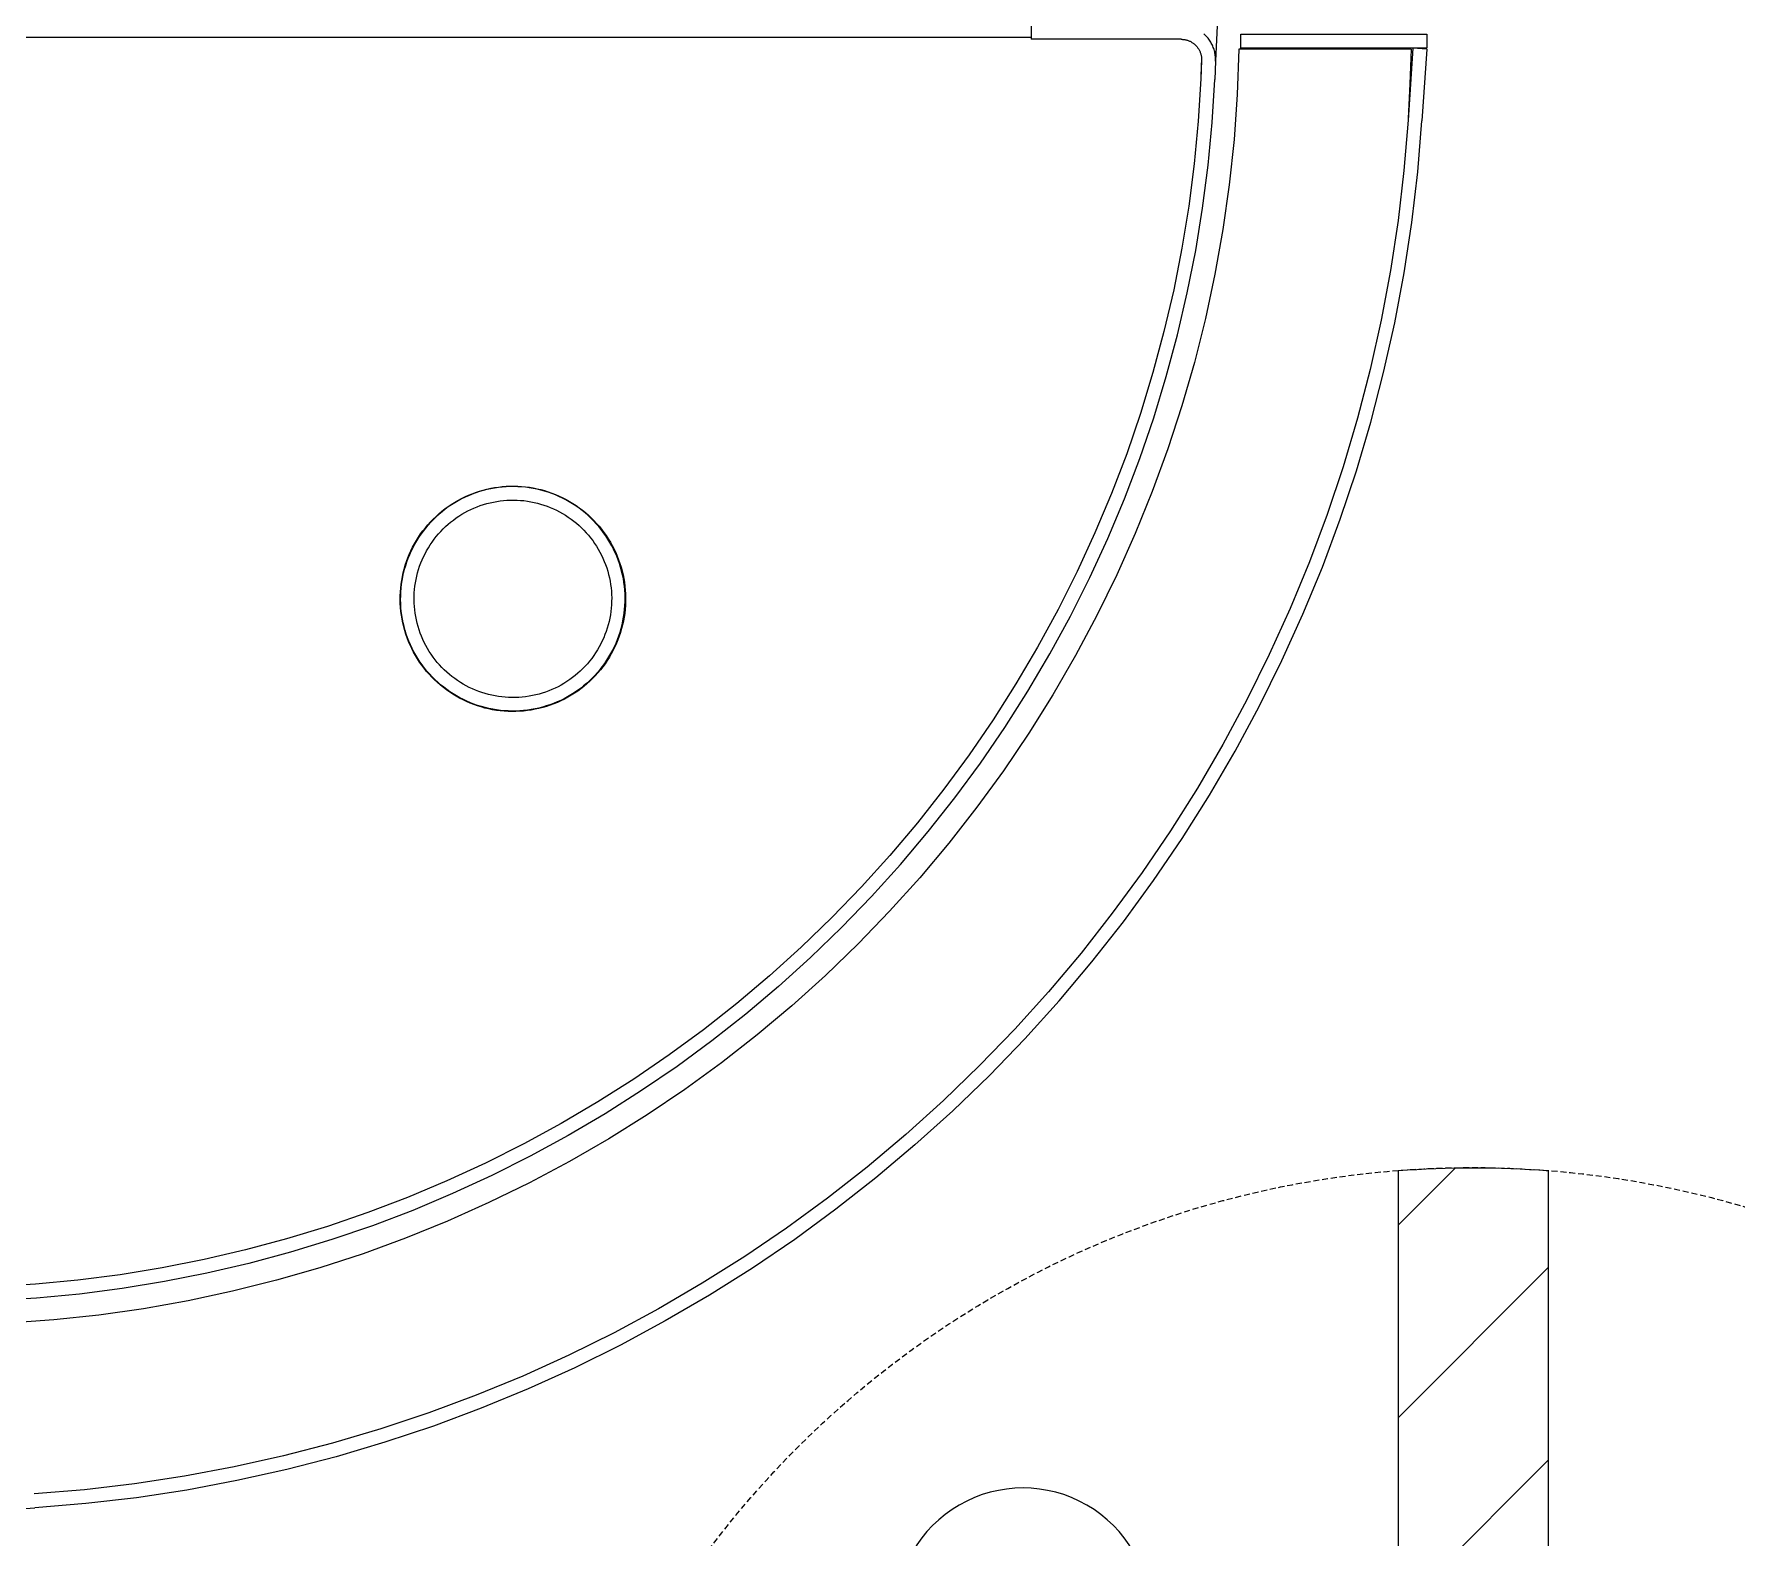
# Model space of a CAD drawing. Header units: millimetres. Extents: x 375 to 2759, y 807 to 2485.
# Drawn here: x 853 to 1219.4, y 1138.3 to 1461.8 of the extents above; entities that cross this region are included whole.
import ezdxf

# ---------------------------------------------------------------- set-up
doc = ezdxf.new("R2010")
doc.units = ezdxf.units.MM
doc.linetypes.add('HIDDEN', pattern=[1.905, 1.27, -0.635])
doc.layers.add('ZANO_R', color=7, linetype='Continuous', lineweight=0)
doc.layers.add('ZANO_R_przerywana', color=7, linetype='HIDDEN', lineweight=0)

msp = doc.modelspace()

# ---------------------------------------------------------------- linework, layer by layer
at = {"layer": 'ZANO_R'}
for p, q in [((1067.53, 1463.66), (1067.53, 1460.66)), ((1104.88, 1461.65), (1104.69, 1461.82)), ((1107.53, 1463.53), (1107.2, 1456.03)), ((1112.62, 1461.77), (1152.62, 1461.77)), ((1112.62, 1458.77), (1112.62, 1461.77)), ((1152.62, 1461.77), (1152.62, 1458.77)), ((1067.53, 1461.04), (835.99, 1461.04)), ((1077.53, 1460.66), (1067.53, 1460.66)), ((1099.8, 1460.66), (1077.53, 1460.66)), ((1099.8, 1460.66), (1099.95, 1460.66)), ((1099.95, 1460.66), (1100.11, 1460.65)), ((1100.11, 1460.65), (1100.26, 1460.64)), ((1100.26, 1460.64), (1100.41, 1460.62)), ((1100.41, 1460.62), (1100.56, 1460.6)), ((1100.56, 1460.6), (1100.7, 1460.57)), ((1100.7, 1460.57), (1100.85, 1460.53)), ((1100.85, 1460.53), (1101, 1460.5)), ((1101, 1460.5), (1101.14, 1460.45)), ((1101.14, 1460.45), (1101.29, 1460.4)), ((1101.29, 1460.4), (1101.43, 1460.35)), ((1101.43, 1460.35), (1101.57, 1460.29)), ((1101.57, 1460.29), (1101.7, 1460.23)), ((1101.7, 1460.23), (1101.84, 1460.16)), ((1101.84, 1460.16), (1101.97, 1460.09)), ((1101.97, 1460.09), (1102.1, 1460.01)), ((1102.1, 1460.01), (1102.23, 1459.93)), ((1102.23, 1459.93), (1102.35, 1459.85)), ((1102.35, 1459.85), (1102.48, 1459.76)), ((1102.48, 1459.76), (1102.59, 1459.66)), ((1102.59, 1459.66), (1102.71, 1459.56)), ((1102.71, 1459.56), (1102.82, 1459.46)), ((1102.82, 1459.46), (1102.93, 1459.36)), ((1102.93, 1459.36), (1103.03, 1459.25)), ((1103.03, 1459.25), (1103.13, 1459.14)), ((1103.13, 1459.14), (1103.23, 1459.02)), ((1103.23, 1459.02), (1103.32, 1458.9)), ((1103.32, 1458.9), (1103.41, 1458.78)), ((1103.41, 1458.78), (1103.5, 1458.65)), ((1103.5, 1458.65), (1103.58, 1458.52)), ((1103.58, 1458.52), (1103.65, 1458.39)), ((1103.65, 1458.39), (1103.72, 1458.26)), ((1103.72, 1458.26), (1103.79, 1458.12)), ((1103.79, 1458.12), (1103.85, 1457.99)), ((1105.06, 1461.47), (1104.88, 1461.65)), ((1105.24, 1461.29), (1105.06, 1461.47)), ((1105.41, 1461.1), (1105.24, 1461.29)), ((1105.57, 1460.9), (1105.41, 1461.1)), ((1105.72, 1460.7), (1105.57, 1460.9)), ((1105.87, 1460.49), (1105.72, 1460.7)), ((1106.01, 1460.28), (1105.87, 1460.49)), ((1106.15, 1460.07), (1106.01, 1460.28)), ((1106.28, 1459.85), (1106.15, 1460.07)), ((1106.4, 1459.62), (1106.28, 1459.85)), ((1106.51, 1459.39), (1106.4, 1459.62)), ((1106.61, 1459.16), (1106.51, 1459.39)), ((1106.71, 1458.93), (1106.61, 1459.16)), ((1106.79, 1458.69), (1106.71, 1458.93)), ((1106.87, 1458.45), (1106.79, 1458.69)), ((1106.94, 1458.2), (1106.87, 1458.45)), ((1107.01, 1457.96), (1106.94, 1458.2)), ((1112.23, 1458.54), (1111.87, 1448.8)), ((1149.24, 1458.54), (1112.23, 1458.54)), ((1152.62, 1458.77), (1112.62, 1458.77)), ((1149.62, 1458.77), (1148.61, 1443.3)), ((1149.24, 1458.54), (1149.02, 1451.08)), ((1152.62, 1458.57), (1149.62, 1458.77)), ((1152.62, 1458.57), (1151.6, 1443.11)), ((1103.85, 1457.99), (1103.91, 1457.85)), ((1103.91, 1457.85), (1103.96, 1457.7)), ((1103.96, 1457.7), (1104.01, 1457.56)), ((1104.01, 1457.56), (1104.05, 1457.42)), ((1104.2, 1456.07), (1104.03, 1452.17)), ((1104.05, 1457.42), (1104.09, 1457.27)), ((1104.19, 1456.64), (1104.05, 1452.7)), ((1104.09, 1457.27), (1104.12, 1457.12)), ((1104.12, 1457.12), (1104.15, 1456.97)), ((1104.15, 1456.97), (1104.17, 1456.82)), ((1104.17, 1456.82), (1104.18, 1456.67)), ((1104.18, 1456.67), (1104.2, 1456.52)), ((1104.2, 1456.52), (1104.2, 1456.37)), ((1104.2, 1456.37), (1104.2, 1456.22)), ((1104.2, 1456.22), (1104.2, 1456.07)), ((1107.06, 1457.71), (1107.01, 1457.96)), ((1107.2, 1455.94), (1107.03, 1452.04)), ((1107.11, 1457.46), (1107.06, 1457.71)), ((1107.14, 1457.21), (1107.11, 1457.46)), ((1107.17, 1456.95), (1107.14, 1457.21)), ((1107.19, 1456.7), (1107.17, 1456.95)), ((1107.2, 1456.45), (1107.19, 1456.7)), ((1107.2, 1456.19), (1107.2, 1456.45)), ((1107.2, 1455.94), (1107.2, 1456.19)), ((1104.03, 1452.17), (1103.47, 1443.02)), ((1106.47, 1442.79), (1107.03, 1452.04)), ((1149.02, 1451.08), (1148.63, 1443.64)), ((1111.87, 1448.8), (1111.17, 1439.08)), ((1103.47, 1443.02), (1102.61, 1433.89)), ((1105.59, 1433.56), (1106.47, 1442.79)), ((1148.61, 1443.3), (1147.71, 1432.47)), ((1150.7, 1432.17), (1151.6, 1443.11)), ((1111.17, 1439.08), (1110.14, 1429.39)), ((1102.61, 1433.89), (1101.44, 1424.79)), ((1104.41, 1424.36), (1105.59, 1433.56)), ((1147.71, 1432.47), (1146.45, 1421.68)), ((1110.14, 1429.39), (1108.76, 1419.74)), ((1149.42, 1421.28), (1150.7, 1432.17)), ((1101.44, 1424.79), (1099.97, 1415.74)), ((1102.92, 1415.21), (1104.41, 1424.36)), ((1146.45, 1421.68), (1144.81, 1410.94)), ((1108.76, 1419.74), (1107.05, 1410.14)), ((1147.77, 1410.43), (1149.42, 1421.28)), ((1099.97, 1415.74), (1098.19, 1406.75)), ((1101.12, 1406.11), (1102.92, 1415.21)), ((1144.81, 1410.94), (1142.81, 1400.26)), ((1145.74, 1399.65), (1147.77, 1410.43)), ((1098.19, 1406.75), (1096.1, 1397.81)), ((1107.05, 1410.14), (1105.01, 1400.62)), ((1099.01, 1397.08), (1101.12, 1406.11)), ((1105.01, 1400.62), (1102.64, 1391.16)), ((1142.81, 1400.26), (1140.44, 1389.65)), ((1143.35, 1388.95), (1145.74, 1399.65)), ((1096.1, 1397.81), (1093.72, 1388.96)), ((1096.6, 1388.13), (1099.01, 1397.08)), ((1093.72, 1388.96), (1091.04, 1380.19)), ((1102.64, 1391.16), (1099.94, 1381.8)), ((1140.44, 1389.65), (1137.71, 1379.13)), ((1140.6, 1378.33), (1143.35, 1388.95)), ((1093.9, 1379.26), (1096.6, 1388.13)), ((1099.94, 1381.8), (1096.91, 1372.53)), ((1091.04, 1380.19), (1088.07, 1371.51)), ((1090.89, 1370.49), (1093.9, 1379.26)), ((1137.71, 1379.13), (1134.62, 1368.71)), ((1137.48, 1367.81), (1140.6, 1378.33)), ((1088.07, 1371.51), (1084.8, 1362.94)), ((1087.59, 1361.83), (1090.89, 1370.49)), ((1096.91, 1372.53), (1093.57, 1363.38)), ((1134.62, 1368.71), (1131.17, 1358.41)), ((1134, 1357.41), (1137.48, 1367.81)), ((946.46, 1362.57), (947.24, 1362.89)), ((947.27, 1362.8), (946.5, 1362.48)), ((947.24, 1362.89), (948.02, 1363.18)), ((948.06, 1363.09), (947.27, 1362.8)), ((948.02, 1363.18), (948.82, 1363.44)), ((948.85, 1363.35), (948.06, 1363.09)), ((948.82, 1363.44), (949.62, 1363.68)), ((949.65, 1363.58), (948.85, 1363.35)), ((949.62, 1363.68), (950.43, 1363.89)), ((950.45, 1363.79), (949.65, 1363.58)), ((950.43, 1363.89), (951.25, 1364.07)), ((951.27, 1363.97), (950.45, 1363.79)), ((951.25, 1364.07), (952.07, 1364.22)), ((952.09, 1364.12), (951.27, 1363.97)), ((952.07, 1364.22), (952.9, 1364.34)), ((952.91, 1364.24), (952.09, 1364.12)), ((952.9, 1364.34), (953.73, 1364.43)), ((953.74, 1364.33), (952.91, 1364.24)), ((953.73, 1364.43), (954.57, 1364.5)), ((954.57, 1364.4), (953.74, 1364.33)), ((954.57, 1364.5), (955.4, 1364.53)), ((955.41, 1364.43), (954.57, 1364.4)), ((955.4, 1364.53), (956.24, 1364.54)), ((956.24, 1364.44), (955.41, 1364.43)), ((956.24, 1364.54), (957.08, 1364.52)), ((957.07, 1364.42), (956.24, 1364.44)), ((957.91, 1364.37), (957.07, 1364.42)), ((957.08, 1364.52), (957.91, 1364.47)), ((957.91, 1364.47), (958.75, 1364.39)), ((958.74, 1364.29), (957.91, 1364.37)), ((959.56, 1364.18), (958.74, 1364.29)), ((958.75, 1364.39), (959.58, 1364.28)), ((960.38, 1364.05), (959.56, 1364.18)), ((959.58, 1364.28), (960.4, 1364.14)), ((961.2, 1363.88), (960.38, 1364.05)), ((960.4, 1364.14), (961.22, 1363.98)), ((962.01, 1363.69), (961.2, 1363.88)), ((961.22, 1363.98), (962.04, 1363.79)), ((962.82, 1363.47), (962.01, 1363.69)), ((962.04, 1363.79), (962.85, 1363.57)), ((963.61, 1363.22), (962.82, 1363.47)), ((962.85, 1363.57), (963.64, 1363.32)), ((964.4, 1362.95), (963.61, 1363.22)), ((963.64, 1363.32), (964.43, 1363.04)), ((965.18, 1362.64), (964.4, 1362.95)), ((964.43, 1363.04), (965.21, 1362.74)), ((1084.8, 1362.94), (1081.25, 1354.49)), ((1093.57, 1363.38), (1089.91, 1354.35)), ((940.11, 1358.58), (940.75, 1359.12)), ((940.75, 1359.12), (941.41, 1359.64)), ((941.47, 1359.56), (940.81, 1359.04)), ((941.41, 1359.64), (942.08, 1360.13)), ((942.14, 1360.05), (941.47, 1359.56)), ((942.08, 1360.13), (942.78, 1360.6)), ((942.83, 1360.52), (942.14, 1360.05)), ((942.78, 1360.6), (943.49, 1361.04)), ((943.54, 1360.96), (942.83, 1360.52)), ((943.49, 1361.04), (944.21, 1361.47)), ((944.26, 1361.38), (943.54, 1360.96)), ((944.21, 1361.47), (944.95, 1361.86)), ((944.99, 1361.77), (944.26, 1361.38)), ((944.95, 1361.86), (945.7, 1362.23)), ((945.74, 1362.14), (944.99, 1361.77)), ((945.67, 1358.85), (946.32, 1359.19)), ((945.7, 1362.23), (946.46, 1362.57)), ((946.5, 1362.48), (945.74, 1362.14)), ((946.32, 1359.19), (946.98, 1359.52)), ((946.98, 1359.52), (947.65, 1359.82)), ((947.65, 1359.82), (948.32, 1360.1)), ((948.32, 1360.1), (949.01, 1360.35)), ((949.01, 1360.35), (949.71, 1360.58)), ((949.71, 1360.58), (950.41, 1360.79)), ((950.41, 1360.79), (951.12, 1360.97)), ((951.12, 1360.97), (951.84, 1361.12)), ((951.84, 1361.12), (952.56, 1361.26)), ((952.56, 1361.26), (953.29, 1361.36)), ((953.29, 1361.36), (954.02, 1361.45)), ((954.02, 1361.45), (954.75, 1361.5)), ((954.75, 1361.5), (955.48, 1361.54)), ((955.48, 1361.54), (956.21, 1361.54)), ((956.21, 1361.54), (956.95, 1361.52)), ((956.95, 1361.52), (957.68, 1361.48)), ((957.68, 1361.48), (958.41, 1361.41)), ((958.41, 1361.41), (959.14, 1361.31)), ((959.14, 1361.31), (959.86, 1361.19)), ((959.86, 1361.19), (960.58, 1361.05)), ((960.58, 1361.05), (961.29, 1360.88)), ((961.29, 1360.88), (962, 1360.69)), ((962, 1360.69), (962.7, 1360.47)), ((962.7, 1360.47), (963.4, 1360.23)), ((963.4, 1360.23), (964.08, 1359.96)), ((964.08, 1359.96), (964.75, 1359.67)), ((964.75, 1359.67), (965.42, 1359.36)), ((965.94, 1362.31), (965.18, 1362.64)), ((965.21, 1362.74), (965.98, 1362.41)), ((965.42, 1359.36), (966.07, 1359.02)), ((966.7, 1361.96), (965.94, 1362.31)), ((965.98, 1362.41), (966.74, 1362.05)), ((967.44, 1361.58), (966.7, 1361.96)), ((966.74, 1362.05), (967.49, 1361.67)), ((968.17, 1361.17), (967.44, 1361.58)), ((967.49, 1361.67), (968.22, 1361.26)), ((968.88, 1360.74), (968.17, 1361.17)), ((968.22, 1361.26), (968.93, 1360.83)), ((969.58, 1360.28), (968.88, 1360.74)), ((968.93, 1360.83), (969.63, 1360.37)), ((970.26, 1359.81), (969.58, 1360.28)), ((969.63, 1360.37), (970.32, 1359.89)), ((970.93, 1359.3), (970.26, 1359.81)), ((970.32, 1359.89), (970.99, 1359.38)), ((971.57, 1358.78), (970.93, 1359.3)), ((970.99, 1359.38), (971.64, 1358.85)), ((1084, 1353.28), (1087.59, 1361.83)), ((936.69, 1354.92), (937.2, 1355.57)), ((936.77, 1354.86), (937.28, 1355.51)), ((937.2, 1355.57), (937.74, 1356.22)), ((937.28, 1355.51), (937.82, 1356.15)), ((937.74, 1356.22), (938.3, 1356.84)), ((937.82, 1356.15), (938.38, 1356.77)), ((938.3, 1356.84), (938.88, 1357.44)), ((938.38, 1356.77), (938.95, 1357.37)), ((938.88, 1357.44), (939.49, 1358.02)), ((939.55, 1357.95), (938.95, 1357.37)), ((939.49, 1358.02), (940.11, 1358.58)), ((940.17, 1358.51), (939.55, 1357.95)), ((940.81, 1359.04), (940.17, 1358.51)), ((941.01, 1355.32), (941.53, 1355.83)), ((941.53, 1355.83), (942.08, 1356.32)), ((942.08, 1356.32), (942.64, 1356.79)), ((942.64, 1356.79), (943.22, 1357.24)), ((943.22, 1357.24), (943.81, 1357.68)), ((943.81, 1357.68), (944.42, 1358.09)), ((944.42, 1358.09), (945.04, 1358.48)), ((945.04, 1358.48), (945.67, 1358.85)), ((966.07, 1359.02), (966.71, 1358.66)), ((966.71, 1358.66), (967.34, 1358.29)), ((967.34, 1358.29), (967.95, 1357.88)), ((967.95, 1357.88), (968.55, 1357.46)), ((968.55, 1357.46), (969.14, 1357.02)), ((969.14, 1357.02), (969.71, 1356.56)), ((969.71, 1356.56), (970.26, 1356.08)), ((970.26, 1356.08), (970.8, 1355.58)), ((970.8, 1355.58), (971.31, 1355.06)), ((972.2, 1358.23), (971.57, 1358.78)), ((971.64, 1358.85), (972.27, 1358.3)), ((972.81, 1357.66), (972.2, 1358.23)), ((972.27, 1358.3), (972.88, 1357.73)), ((973.4, 1357.07), (972.81, 1357.66)), ((972.88, 1357.73), (973.47, 1357.14)), ((973.97, 1356.46), (973.4, 1357.07)), ((973.47, 1357.14), (974.04, 1356.53)), ((974.52, 1355.83), (973.97, 1356.46)), ((974.04, 1356.53), (974.59, 1355.9)), ((975.04, 1355.19), (974.52, 1355.83)), ((974.59, 1355.9), (975.12, 1355.25)), ((1131.17, 1358.41), (1127.37, 1348.22)), ((1130.17, 1347.13), (1134, 1357.41)), ((934.46, 1351.38), (934.86, 1352.11)), ((934.55, 1351.33), (934.95, 1352.07)), ((934.86, 1352.11), (935.28, 1352.84)), ((934.95, 1352.07), (935.36, 1352.79)), ((935.28, 1352.84), (935.72, 1353.55)), ((935.36, 1352.79), (935.81, 1353.49)), ((935.72, 1353.55), (936.19, 1354.24)), ((935.81, 1353.49), (936.28, 1354.18)), ((936.19, 1354.24), (936.69, 1354.92)), ((936.28, 1354.18), (936.77, 1354.86)), ((937.85, 1351.29), (938.24, 1351.91)), ((938.24, 1351.91), (938.65, 1352.51)), ((938.65, 1352.51), (939.08, 1353.11)), ((939.08, 1353.11), (939.53, 1353.68)), ((939.53, 1353.68), (940, 1354.25)), ((940, 1354.25), (940.5, 1354.79)), ((940.5, 1354.79), (941.01, 1355.32)), ((971.31, 1355.06), (971.82, 1354.52)), ((971.82, 1354.52), (972.3, 1353.97)), ((972.3, 1353.97), (972.76, 1353.4)), ((972.76, 1353.4), (973.2, 1352.81)), ((973.2, 1352.81), (973.62, 1352.21)), ((973.62, 1352.21), (974.02, 1351.6)), ((975.54, 1354.52), (975.04, 1355.19)), ((975.12, 1355.25), (975.63, 1354.58)), ((976.02, 1353.84), (975.54, 1354.52)), ((975.63, 1354.58), (976.11, 1353.9)), ((976.48, 1353.14), (976.02, 1353.84)), ((976.11, 1353.9), (976.56, 1353.19)), ((976.91, 1352.43), (976.48, 1353.14)), ((976.56, 1353.19), (977, 1352.48)), ((977.32, 1351.7), (976.91, 1352.43)), ((977, 1352.48), (977.41, 1351.75)), ((1081.25, 1354.49), (1077.42, 1346.16)), ((1080.12, 1344.86), (1084, 1353.28)), ((1089.91, 1354.35), (1085.94, 1345.45)), ((932.88, 1347.51), (933.14, 1348.3)), ((932.97, 1347.48), (933.24, 1348.27)), ((933.14, 1348.3), (933.43, 1349.09)), ((933.24, 1348.27), (933.53, 1349.05)), ((933.43, 1349.09), (933.75, 1349.86)), ((933.53, 1349.05), (933.84, 1349.82)), ((933.75, 1349.86), (934.09, 1350.62)), ((933.84, 1349.82), (934.18, 1350.58)), ((934.09, 1350.62), (934.46, 1351.38)), ((934.18, 1350.58), (934.55, 1351.33)), ((936.23, 1348), (936.51, 1348.68)), ((936.51, 1348.68), (936.81, 1349.35)), ((936.81, 1349.35), (937.13, 1350)), ((937.13, 1350), (937.48, 1350.65)), ((937.48, 1350.65), (937.85, 1351.29)), ((974.02, 1351.6), (974.4, 1350.97)), ((974.4, 1350.97), (974.76, 1350.33)), ((974.76, 1350.33), (975.1, 1349.68)), ((975.1, 1349.68), (975.41, 1349.01)), ((975.41, 1349.01), (975.7, 1348.34)), ((975.7, 1348.34), (975.96, 1347.66)), ((977.7, 1350.96), (977.32, 1351.7)), ((977.41, 1351.75), (977.79, 1351)), ((978.05, 1350.2), (977.7, 1350.96)), ((977.79, 1351), (978.15, 1350.24)), ((978.38, 1349.44), (978.05, 1350.2)), ((978.15, 1350.24), (978.48, 1349.48)), ((978.69, 1348.66), (978.38, 1349.44)), ((978.48, 1349.48), (978.78, 1348.7)), ((978.96, 1347.87), (978.69, 1348.66)), ((978.78, 1348.7), (979.06, 1347.91)), ((1127.37, 1348.22), (1123.23, 1338.18)), ((932.11, 1344.25), (932.26, 1345.07)), ((932.21, 1344.23), (932.36, 1345.05)), ((932.26, 1345.07), (932.44, 1345.89)), ((932.36, 1345.05), (932.53, 1345.87)), ((932.44, 1345.89), (932.64, 1346.7)), ((932.53, 1345.87), (932.74, 1346.68)), ((932.64, 1346.7), (932.88, 1347.51)), ((932.74, 1346.68), (932.97, 1347.48)), ((935.07, 1343.76), (935.2, 1344.48)), ((935.2, 1344.48), (935.36, 1345.2)), ((935.36, 1345.2), (935.54, 1345.91)), ((935.54, 1345.91), (935.74, 1346.61)), ((935.74, 1346.61), (935.97, 1347.31)), ((935.97, 1347.31), (936.23, 1348)), ((975.96, 1347.66), (976.21, 1346.96)), ((976.21, 1346.96), (976.43, 1346.26)), ((976.43, 1346.26), (976.62, 1345.56)), ((976.62, 1345.56), (976.79, 1344.84)), ((976.79, 1344.84), (976.93, 1344.12)), ((979.21, 1347.08), (978.96, 1347.87)), ((979.06, 1347.91), (979.3, 1347.11)), ((979.43, 1346.27), (979.21, 1347.08)), ((979.3, 1347.11), (979.53, 1346.3)), ((979.62, 1345.46), (979.43, 1346.27)), ((979.53, 1346.3), (979.72, 1345.48)), ((979.79, 1344.65), (979.62, 1345.46)), ((979.72, 1345.48), (979.88, 1344.66)), ((979.92, 1343.82), (979.79, 1344.65)), ((979.88, 1344.66), (980.02, 1343.84)), ((1077.42, 1346.16), (1073.31, 1337.96)), ((1075.96, 1336.57), (1080.12, 1344.86)), ((1085.94, 1345.45), (1081.66, 1336.7)), ((1125.99, 1336.99), (1130.17, 1347.13)), ((931.78, 1340.08), (931.79, 1340.92)), ((931.79, 1340.92), (931.83, 1341.76)), ((931.83, 1341.76), (931.89, 1342.59)), ((931.88, 1340.08), (931.89, 1340.92)), ((931.89, 1342.59), (931.98, 1343.42)), ((931.89, 1340.92), (931.93, 1341.75)), ((931.93, 1341.75), (931.99, 1342.58)), ((931.98, 1343.42), (932.11, 1344.25)), ((931.99, 1342.58), (932.08, 1343.41)), ((932.08, 1343.41), (932.21, 1344.23)), ((934.78, 1340.11), (934.79, 1340.84)), ((934.79, 1340.84), (934.82, 1341.58)), ((934.82, 1341.58), (934.88, 1342.31)), ((934.88, 1342.31), (934.96, 1343.04)), ((934.96, 1343.04), (935.07, 1343.76)), ((976.93, 1344.12), (977.05, 1343.4)), ((977.05, 1343.4), (977.15, 1342.67)), ((977.15, 1342.67), (977.22, 1341.94)), ((977.22, 1341.94), (977.26, 1341.21)), ((977.26, 1341.21), (977.28, 1340.48)), ((980.03, 1343), (979.92, 1343.82)), ((980.02, 1343.84), (980.13, 1343.01)), ((980.11, 1342.17), (980.03, 1343)), ((980.16, 1341.33), (980.11, 1342.17)), ((980.13, 1343.01), (980.21, 1342.17)), ((980.18, 1340.5), (980.16, 1341.33)), ((980.21, 1342.17), (980.26, 1341.34)), ((980.26, 1341.34), (980.28, 1340.5)), ((931.8, 1339.25), (931.78, 1340.08)), ((931.85, 1338.41), (931.8, 1339.25)), ((931.93, 1337.58), (931.85, 1338.41)), ((931.9, 1339.25), (931.88, 1340.08)), ((931.95, 1338.42), (931.9, 1339.25)), ((932.04, 1336.75), (931.93, 1337.58)), ((932.03, 1337.59), (931.95, 1338.42)), ((932.14, 1336.76), (932.03, 1337.59)), ((934.8, 1339.38), (934.78, 1340.11)), ((934.85, 1338.64), (934.8, 1339.38)), ((934.92, 1337.91), (934.85, 1338.64)), ((935.01, 1337.19), (934.92, 1337.91)), ((935.13, 1336.46), (935.01, 1337.19)), ((977.1, 1337.55), (977, 1336.82)), ((977.19, 1338.28), (977.1, 1337.55)), ((977.24, 1339.01), (977.19, 1338.28)), ((977.27, 1339.74), (977.24, 1339.01)), ((977.28, 1340.48), (977.27, 1339.74)), ((979.86, 1336.35), (979.98, 1337.17)), ((980.08, 1337.16), (979.96, 1336.33)), ((979.98, 1337.17), (980.07, 1338)), ((980.07, 1338), (980.14, 1338.83)), ((980.17, 1337.99), (980.08, 1337.16)), ((980.14, 1338.83), (980.17, 1339.67)), ((980.17, 1339.67), (980.18, 1340.5)), ((980.24, 1338.83), (980.17, 1337.99)), ((980.27, 1339.66), (980.24, 1338.83)), ((980.28, 1340.5), (980.27, 1339.66)), ((1073.31, 1337.96), (1068.92, 1329.91)), ((1123.23, 1338.18), (1118.75, 1328.28)), ((932.18, 1335.92), (932.04, 1336.75)), ((932.28, 1335.94), (932.14, 1336.76)), ((932.34, 1335.1), (932.18, 1335.92)), ((932.44, 1335.12), (932.28, 1335.94)), ((932.54, 1334.29), (932.34, 1335.1)), ((932.63, 1334.31), (932.44, 1335.12)), ((932.76, 1333.48), (932.54, 1334.29)), ((932.85, 1333.51), (932.63, 1334.31)), ((933.01, 1332.68), (932.76, 1333.48)), ((933.1, 1332.71), (932.85, 1333.51)), ((935.27, 1335.74), (935.13, 1336.46)), ((935.44, 1335.03), (935.27, 1335.74)), ((935.64, 1334.32), (935.44, 1335.03)), ((935.86, 1333.62), (935.64, 1334.32)), ((936.1, 1332.93), (935.86, 1333.62)), ((976.32, 1333.97), (976.09, 1333.27)), ((976.53, 1334.67), (976.32, 1333.97)), ((976.71, 1335.38), (976.53, 1334.67)), ((976.86, 1336.1), (976.71, 1335.38)), ((977, 1336.82), (976.86, 1336.1)), ((979.09, 1333.11), (979.32, 1333.91)), ((979.42, 1333.88), (979.18, 1333.08)), ((979.32, 1333.91), (979.53, 1334.72)), ((979.63, 1334.69), (979.42, 1333.88)), ((979.53, 1334.72), (979.71, 1335.53)), ((979.81, 1335.51), (979.63, 1334.69)), ((979.71, 1335.53), (979.86, 1336.35)), ((979.96, 1336.33), (979.81, 1335.51)), ((1071.53, 1328.43), (1075.96, 1336.57)), ((1081.66, 1336.7), (1077.07, 1328.09)), ((1121.46, 1326.99), (1125.99, 1336.99)), ((933.28, 1331.89), (933.01, 1332.68)), ((933.38, 1331.92), (933.1, 1332.71)), ((933.59, 1331.11), (933.28, 1331.89)), ((933.68, 1331.15), (933.38, 1331.92)), ((933.92, 1330.34), (933.59, 1331.11)), ((934.01, 1330.38), (933.68, 1331.15)), ((934.27, 1329.58), (933.92, 1330.34)), ((934.36, 1329.63), (934.01, 1330.38)), ((936.36, 1332.24), (936.1, 1332.93)), ((936.65, 1331.57), (936.36, 1332.24)), ((936.97, 1330.91), (936.65, 1331.57)), ((937.3, 1330.25), (936.97, 1330.91)), ((937.66, 1329.61), (937.3, 1330.25)), ((974.59, 1329.93), (974.22, 1329.3)), ((974.93, 1330.58), (974.59, 1329.93)), ((975.26, 1331.24), (974.93, 1330.58)), ((975.56, 1331.91), (975.26, 1331.24)), ((975.83, 1332.59), (975.56, 1331.91)), ((976.09, 1333.27), (975.83, 1332.59)), ((977.51, 1329.25), (977.88, 1330)), ((977.97, 1329.96), (977.6, 1329.21)), ((977.88, 1330), (978.22, 1330.76)), ((978.31, 1330.72), (977.97, 1329.96)), ((978.22, 1330.76), (978.54, 1331.53)), ((978.63, 1331.5), (978.31, 1330.72)), ((978.54, 1331.53), (978.83, 1332.32)), ((978.92, 1332.28), (978.63, 1331.5)), ((978.83, 1332.32), (979.09, 1333.11)), ((979.18, 1333.08), (978.92, 1332.28)), ((1068.92, 1329.91), (1064.26, 1322.01)), ((934.66, 1328.84), (934.27, 1329.58)), ((934.75, 1328.88), (934.36, 1329.63)), ((935.07, 1328.11), (934.66, 1328.84)), ((935.15, 1328.16), (934.75, 1328.88)), ((935.5, 1327.39), (935.07, 1328.11)), ((935.58, 1327.44), (935.15, 1328.16)), ((935.96, 1326.69), (935.5, 1327.39)), ((936.04, 1326.75), (935.58, 1327.44)), ((936.44, 1326), (935.96, 1326.69)), ((936.52, 1326.06), (936.04, 1326.75)), ((938.04, 1328.99), (937.66, 1329.61)), ((938.44, 1328.37), (938.04, 1328.99)), ((938.86, 1327.77), (938.44, 1328.37)), ((939.3, 1327.19), (938.86, 1327.77)), ((939.77, 1326.62), (939.3, 1327.19)), ((940.25, 1326.06), (939.77, 1326.62)), ((972.06, 1326.34), (971.57, 1325.79)), ((972.53, 1326.9), (972.06, 1326.34)), ((972.98, 1327.48), (972.53, 1326.9)), ((973.42, 1328.07), (972.98, 1327.48)), ((973.83, 1328.68), (973.42, 1328.07)), ((974.22, 1329.3), (973.83, 1328.68)), ((975.3, 1325.73), (975.79, 1326.4)), ((975.87, 1326.34), (975.38, 1325.67)), ((975.79, 1326.4), (976.26, 1327.09)), ((976.34, 1327.04), (975.87, 1326.34)), ((976.26, 1327.09), (976.7, 1327.8)), ((976.78, 1327.75), (976.34, 1327.04)), ((976.7, 1327.8), (977.12, 1328.52)), ((977.2, 1328.47), (976.78, 1327.75)), ((977.12, 1328.52), (977.51, 1329.25)), ((977.6, 1329.21), (977.2, 1328.47)), ((1066.82, 1320.44), (1071.53, 1328.43)), ((1077.07, 1328.09), (1072.19, 1319.66)), ((1118.75, 1328.28), (1113.93, 1318.54)), ((1116.59, 1317.16), (1121.46, 1326.99)), ((936.94, 1325.34), (936.44, 1326)), ((937.02, 1325.4), (936.52, 1326.06)), ((937.47, 1324.69), (936.94, 1325.34)), ((937.55, 1324.75), (937.02, 1325.4)), ((938.02, 1324.06), (937.47, 1324.69)), ((938.09, 1324.12), (937.55, 1324.75)), ((938.59, 1323.44), (938.02, 1324.06)), ((938.66, 1323.51), (938.09, 1324.12)), ((939.18, 1322.85), (938.59, 1323.44)), ((939.25, 1322.92), (938.66, 1323.51)), ((939.79, 1322.28), (939.18, 1322.85)), ((939.86, 1322.35), (939.25, 1322.92)), ((940.75, 1325.53), (940.25, 1326.06)), ((941.27, 1325.01), (940.75, 1325.53)), ((941.8, 1324.51), (941.27, 1325.01)), ((942.36, 1324.03), (941.8, 1324.51)), ((942.93, 1323.56), (942.36, 1324.03)), ((943.51, 1323.12), (942.93, 1323.56)), ((944.11, 1322.7), (943.51, 1323.12)), ((944.73, 1322.3), (944.11, 1322.7)), ((967.65, 1322.5), (967.02, 1322.11)), ((968.25, 1322.91), (967.65, 1322.5)), ((968.85, 1323.34), (968.25, 1322.91)), ((969.42, 1323.79), (968.85, 1323.34)), ((969.99, 1324.27), (969.42, 1323.79)), ((970.53, 1324.76), (969.99, 1324.27)), ((971.06, 1325.27), (970.53, 1324.76)), ((971.57, 1325.79), (971.06, 1325.27)), ((972.51, 1322.64), (971.89, 1322.08)), ((972.58, 1322.56), (971.95, 1322)), ((973.11, 1323.22), (972.51, 1322.64)), ((973.18, 1323.14), (972.58, 1322.56)), ((973.11, 1323.22), (973.69, 1323.82)), ((973.76, 1323.75), (973.18, 1323.14)), ((973.69, 1323.82), (974.25, 1324.43)), ((974.32, 1324.37), (973.76, 1323.75)), ((974.25, 1324.43), (974.78, 1325.07)), ((974.86, 1325.01), (974.32, 1324.37)), ((974.78, 1325.07), (975.3, 1325.73)), ((975.38, 1325.67), (974.86, 1325.01)), ((940.43, 1321.73), (939.79, 1322.28)), ((940.49, 1321.81), (939.86, 1322.35)), ((941.08, 1321.2), (940.43, 1321.73)), ((941.14, 1321.28), (940.49, 1321.81)), ((941.74, 1320.7), (941.08, 1321.2)), ((941.8, 1320.78), (941.14, 1321.28)), ((942.43, 1320.22), (941.74, 1320.7)), ((942.48, 1320.3), (941.8, 1320.78)), ((943.13, 1319.76), (942.43, 1320.22)), ((943.18, 1319.84), (942.48, 1320.3)), ((943.85, 1319.33), (943.13, 1319.76)), ((943.9, 1319.41), (943.18, 1319.84)), ((944.58, 1318.92), (943.85, 1319.33)), ((944.62, 1319.01), (943.9, 1319.41)), ((945.32, 1318.54), (944.58, 1318.92)), ((945.37, 1318.63), (944.62, 1319.01)), ((945.35, 1321.92), (944.73, 1322.3)), ((945.99, 1321.56), (945.35, 1321.92)), ((946.65, 1321.23), (945.99, 1321.56)), ((947.31, 1320.91), (946.65, 1321.23)), ((947.98, 1320.62), (947.31, 1320.91)), ((948.67, 1320.36), (947.98, 1320.62)), ((949.36, 1320.12), (948.67, 1320.36)), ((950.06, 1319.9), (949.36, 1320.12)), ((950.77, 1319.7), (950.06, 1319.9)), ((951.48, 1319.53), (950.77, 1319.7)), ((952.2, 1319.39), (951.48, 1319.53)), ((952.92, 1319.27), (952.2, 1319.39)), ((953.65, 1319.18), (952.92, 1319.27)), ((954.38, 1319.11), (953.65, 1319.18)), ((955.11, 1319.06), (954.38, 1319.11)), ((955.85, 1319.04), (955.11, 1319.06)), ((956.58, 1319.05), (955.85, 1319.04)), ((957.31, 1319.08), (956.58, 1319.05)), ((958.05, 1319.14), (957.31, 1319.08)), ((958.77, 1319.22), (958.05, 1319.14)), ((959.5, 1319.33), (958.77, 1319.22)), ((960.22, 1319.46), (959.5, 1319.33)), ((960.94, 1319.62), (960.22, 1319.46)), ((961.65, 1319.8), (960.94, 1319.62)), ((962.35, 1320), (961.65, 1319.8)), ((963.05, 1320.23), (962.35, 1320)), ((963.74, 1320.49), (963.05, 1320.23)), ((964.42, 1320.77), (963.74, 1320.49)), ((965.09, 1321.07), (964.42, 1320.77)), ((965.74, 1321.39), (965.09, 1321.07)), ((966.39, 1321.74), (965.74, 1321.39)), ((967.07, 1318.81), (966.32, 1318.44)), ((967.02, 1322.11), (966.39, 1321.74)), ((967.8, 1319.21), (967.07, 1318.81)), ((967.85, 1319.12), (967.12, 1318.72)), ((968.53, 1319.63), (967.8, 1319.21)), ((968.58, 1319.54), (967.85, 1319.12)), ((969.23, 1320.07), (968.53, 1319.63)), ((969.29, 1319.98), (968.58, 1319.54)), ((969.92, 1320.54), (969.23, 1320.07)), ((969.98, 1320.45), (969.29, 1319.98)), ((970.59, 1321.03), (969.92, 1320.54)), ((970.66, 1320.95), (969.98, 1320.45)), ((971.25, 1321.54), (970.59, 1321.03)), ((971.31, 1321.46), (970.66, 1320.95)), ((971.89, 1322.08), (971.25, 1321.54)), ((971.95, 1322), (971.31, 1321.46)), ((1064.26, 1322.01), (1059.34, 1314.27)), ((1061.85, 1312.62), (1066.82, 1320.44)), ((1072.19, 1319.66), (1067.02, 1311.4)), ((946.08, 1318.18), (945.32, 1318.54)), ((946.12, 1318.27), (945.37, 1318.63)), ((946.85, 1317.85), (946.08, 1318.18)), ((946.89, 1317.94), (946.12, 1318.27)), ((947.63, 1317.54), (946.85, 1317.85)), ((947.66, 1317.64), (946.89, 1317.94)), ((948.42, 1317.27), (947.63, 1317.54)), ((948.45, 1317.36), (947.66, 1317.64)), ((949.22, 1317.02), (948.42, 1317.27)), ((949.25, 1317.12), (948.45, 1317.36)), ((950.03, 1316.8), (949.22, 1317.02)), ((950.05, 1316.89), (949.25, 1317.12)), ((950.84, 1316.6), (950.03, 1316.8)), ((950.86, 1316.7), (950.05, 1316.89)), ((951.66, 1316.44), (950.84, 1316.6)), ((951.68, 1316.54), (950.86, 1316.7)), ((952.49, 1316.3), (951.66, 1316.44)), ((952.5, 1316.4), (951.68, 1316.54)), ((953.32, 1316.19), (952.49, 1316.3)), ((953.33, 1316.29), (952.5, 1316.4)), ((954.15, 1316.12), (953.32, 1316.19)), ((954.16, 1316.22), (953.33, 1316.29)), ((954.99, 1316.06), (954.15, 1316.12)), ((954.99, 1316.16), (954.16, 1316.22)), ((955.82, 1316.14), (954.99, 1316.16)), ((955.82, 1316.04), (954.99, 1316.06)), ((956.66, 1316.15), (955.82, 1316.14)), ((956.66, 1316.05), (955.82, 1316.04)), ((957.49, 1316.19), (956.66, 1316.15)), ((957.5, 1316.09), (956.66, 1316.05)), ((958.32, 1316.25), (957.49, 1316.19)), ((958.33, 1316.15), (957.5, 1316.09)), ((959.15, 1316.34), (958.32, 1316.25)), ((959.16, 1316.25), (958.33, 1316.15)), ((959.97, 1316.47), (959.15, 1316.34)), ((959.99, 1316.37), (959.16, 1316.25)), ((960.79, 1316.62), (959.97, 1316.47)), ((960.81, 1316.52), (959.99, 1316.37)), ((961.61, 1316.79), (960.79, 1316.62)), ((961.63, 1316.7), (960.81, 1316.52)), ((962.42, 1317), (961.61, 1316.79)), ((962.44, 1316.9), (961.63, 1316.7)), ((963.22, 1317.24), (962.42, 1317)), ((963.25, 1317.14), (962.44, 1316.9)), ((964.01, 1317.5), (963.22, 1317.24)), ((964.04, 1317.4), (963.25, 1317.14)), ((964.79, 1317.79), (964.01, 1317.5)), ((964.83, 1317.69), (964.04, 1317.4)), ((965.56, 1318.1), (964.79, 1317.79)), ((965.6, 1318.01), (964.83, 1317.69)), ((966.32, 1318.44), (965.56, 1318.1)), ((966.36, 1318.35), (965.6, 1318.01)), ((967.12, 1318.72), (966.36, 1318.35)), ((1113.93, 1318.54), (1108.77, 1308.97)), ((1111.39, 1307.5), (1116.59, 1317.16)), ((1059.34, 1314.27), (1054.16, 1306.7)), ((1056.61, 1304.96), (1061.85, 1312.62)), ((1067.02, 1311.4), (1061.57, 1303.32)), ((1108.77, 1308.97), (1103.29, 1299.58)), ((1054.16, 1306.7), (1048.74, 1299.31)), ((1051.12, 1297.49), (1056.61, 1304.96)), ((1105.86, 1298.03), (1111.39, 1307.5)), ((1061.57, 1303.32), (1055.84, 1295.44)), ((1048.74, 1299.31), (1043.06, 1292.11)), ((1045.38, 1290.21), (1051.12, 1297.49)), ((1103.29, 1299.58), (1097.5, 1290.39)), ((1100.01, 1288.75), (1105.86, 1298.03)), ((1055.84, 1295.44), (1049.84, 1287.76)), ((1043.06, 1292.11), (1037.14, 1285.1)), ((1039.4, 1283.13), (1045.38, 1290.21)), ((1097.5, 1290.39), (1091.39, 1281.4)), ((1049.84, 1287.76), (1043.57, 1280.3)), ((1093.84, 1279.68), (1100.01, 1288.75)), ((1037.14, 1285.1), (1031, 1278.3)), ((1033.19, 1276.25), (1039.4, 1283.13)), ((1043.57, 1280.3), (1037.05, 1273.06)), ((1091.39, 1281.4), (1084.98, 1272.63)), ((1087.37, 1270.82), (1093.84, 1279.68)), ((1031, 1278.3), (1024.62, 1271.7)), ((1026.74, 1269.58), (1033.19, 1276.25)), ((1024.62, 1271.7), (1018.03, 1265.33)), ((1037.05, 1273.06), (1030.28, 1266.05)), ((1084.98, 1272.63), (1078.27, 1264.08)), ((1026.74, 1269.58), (1020.08, 1263.14)), ((1080.6, 1262.19), (1087.37, 1270.82)), ((1018.03, 1265.33), (1011.22, 1259.18)), ((1030.28, 1266.05), (1023.27, 1259.28)), ((1078.27, 1264.08), (1071.27, 1255.77)), ((1020.08, 1263.14), (1013.2, 1256.92)), ((1073.53, 1253.8), (1080.6, 1262.19)), ((1011.22, 1259.18), (1004.22, 1253.26)), ((1013.2, 1256.92), (1006.11, 1250.94)), ((1023.27, 1259.28), (1016.03, 1252.75)), ((1004.22, 1253.26), (997.01, 1247.59)), ((1071.27, 1255.77), (1063.99, 1247.7)), ((1066.18, 1245.65), (1073.53, 1253.8)), ((1006.11, 1250.94), (998.83, 1245.2)), ((1016.03, 1252.75), (1008.56, 1246.49)), ((997.01, 1247.59), (989.62, 1242.16)), ((1008.56, 1246.49), (1000.89, 1240.49)), ((1063.99, 1247.7), (1056.44, 1239.88)), ((1058.56, 1237.76), (1066.18, 1245.65)), ((989.62, 1242.16), (982.05, 1236.98)), ((998.83, 1245.2), (991.36, 1239.71)), ((991.36, 1239.71), (983.71, 1234.48)), ((1000.89, 1240.49), (993, 1234.75)), ((1056.44, 1239.88), (1048.63, 1232.33)), ((982.05, 1236.98), (974.32, 1232.06)), ((993, 1234.75), (984.93, 1229.3)), ((1058.56, 1237.76), (1050.67, 1230.14)), ((974.32, 1232.06), (966.41, 1227.41)), ((983.71, 1234.48), (975.88, 1229.5)), ((1048.63, 1232.33), (1040.56, 1225.05)), ((966.41, 1227.41), (958.36, 1223.02)), ((975.88, 1229.5), (967.89, 1224.8)), ((984.93, 1229.3), (976.67, 1224.13)), ((1050.67, 1230.14), (1042.53, 1222.79)), ((967.89, 1224.8), (959.75, 1220.36)), ((976.67, 1224.13), (968.23, 1219.25)), ((1040.56, 1225.05), (1032.24, 1218.05)), ((958.36, 1223.02), (950.17, 1218.91)), ((959.75, 1220.36), (951.47, 1216.2)), ((1042.53, 1222.79), (1034.14, 1215.73)), ((950.17, 1218.91), (941.83, 1215.07)), ((968.23, 1219.25), (959.63, 1214.67)), ((1032.24, 1218.05), (1023.69, 1211.34)), ((1146.49, 1205.54), (1158.75, 1217.8)), ((1146.49, 1217.2), (1146.49, 1069.91)), ((1178.78, 1217.2), (1178.78, 1069.91)), ((941.83, 1215.07), (933.38, 1211.52)), ((951.47, 1216.2), (943.04, 1212.33)), ((959.63, 1214.67), (950.87, 1210.39)), ((1034.14, 1215.73), (1025.51, 1208.95)), ((933.38, 1211.52), (924.81, 1208.26)), ((943.04, 1212.33), (934.49, 1208.73)), ((950.87, 1210.39), (941.97, 1206.41)), ((1023.69, 1211.34), (1014.92, 1204.93)), ((1025.51, 1208.95), (1016.65, 1202.48)), ((916.14, 1205.28), (907.36, 1202.6)), ((924.81, 1208.26), (916.14, 1205.28)), ((925.83, 1205.43), (917.06, 1202.43)), ((934.49, 1208.73), (925.83, 1205.43)), ((941.97, 1206.41), (932.94, 1202.75)), ((907.36, 1202.6), (898.51, 1200.22)), ((917.06, 1202.43), (908.19, 1199.72)), ((932.94, 1202.75), (923.79, 1199.41)), ((1014.92, 1204.93), (1005.93, 1198.82)), ((1016.65, 1202.48), (1007.57, 1196.31)), ((889.58, 1198.14), (880.58, 1196.36)), ((898.51, 1200.22), (889.58, 1198.14)), ((908.19, 1199.72), (899.24, 1197.31)), ((923.79, 1199.41), (914.52, 1196.38)), ((1005.93, 1198.82), (996.74, 1193.03)), ((871.53, 1194.88), (862.44, 1193.71)), ((880.58, 1196.36), (871.53, 1194.88)), ((890.21, 1195.21), (881.11, 1193.41)), ((899.24, 1197.31), (890.21, 1195.21)), ((914.52, 1196.38), (905.16, 1193.69)), ((1007.57, 1196.31), (998.3, 1190.46)), ((1146.49, 1164.12), (1178.78, 1196.41)), ((853.31, 1192.85), (844.15, 1192.29)), ((862.44, 1193.71), (853.31, 1192.85)), ((862.77, 1190.73), (853.54, 1189.86)), ((871.96, 1191.91), (862.77, 1190.73)), ((881.11, 1193.41), (871.96, 1191.91)), ((895.71, 1191.31), (886.18, 1189.27)), ((905.16, 1193.69), (895.71, 1191.31)), ((996.74, 1193.03), (987.35, 1187.55)), ((853.54, 1189.86), (844.28, 1189.3)), ((876.58, 1187.56), (866.94, 1186.19)), ((886.18, 1189.27), (876.58, 1187.56)), ((987.35, 1187.55), (977.79, 1182.4)), ((998.3, 1190.46), (988.82, 1184.93)), ((857.25, 1185.15), (847.53, 1184.45)), ((866.94, 1186.19), (857.25, 1185.15)), ((988.82, 1184.93), (979.16, 1179.73)), ((977.79, 1182.4), (968.05, 1177.58)), ((979.16, 1179.73), (969.33, 1174.87)), ((968.05, 1177.58), (958.15, 1173.09)), ((958.15, 1173.09), (948.1, 1168.95)), ((969.33, 1174.87), (959.34, 1170.34)), ((948.1, 1168.95), (937.92, 1165.15)), ((959.34, 1170.34), (949.2, 1166.16)), ((937.92, 1165.15), (927.61, 1161.71)), ((949.2, 1166.16), (938.92, 1162.32)), ((927.61, 1161.71), (917.19, 1158.62)), ((938.92, 1162.32), (928.51, 1158.85)), ((917.19, 1158.62), (906.67, 1155.89)), ((928.51, 1158.85), (918, 1155.73)), ((906.67, 1155.89), (896.07, 1153.52)), ((918, 1155.73), (907.38, 1152.97)), ((1146.49, 1122.7), (1178.78, 1154.99)), ((885.39, 1151.51), (874.64, 1149.88)), ((896.07, 1153.52), (885.39, 1151.51)), ((896.67, 1150.58), (885.89, 1148.56)), ((907.38, 1152.97), (896.67, 1150.58)), ((863.85, 1148.61), (853.02, 1147.71)), ((874.64, 1149.88), (863.85, 1148.61)), ((875.04, 1146.91), (864.15, 1145.63)), ((885.89, 1148.56), (875.04, 1146.91)), ((837.75, 1143.71), (853.22, 1144.72)), ((864.15, 1145.63), (853.22, 1144.72))]:
    msp.add_line(p, q, dxfattribs=at)
for centre, radius, start, end in [((1162.63, 1012.56), 205.28, 85.4896, 94.5104), ((1065.77, 1121.57), 27.44, 359.9997, 180.0003)]:
    msp.add_arc(centre, radius, start, end, dxfattribs=at)
at = {"layer": 'ZANO_R_przerywana'}
msp.add_circle((1162.54, 1012.56), 205.37, dxfattribs=at)

doc.saveas('drawing.dxf')
